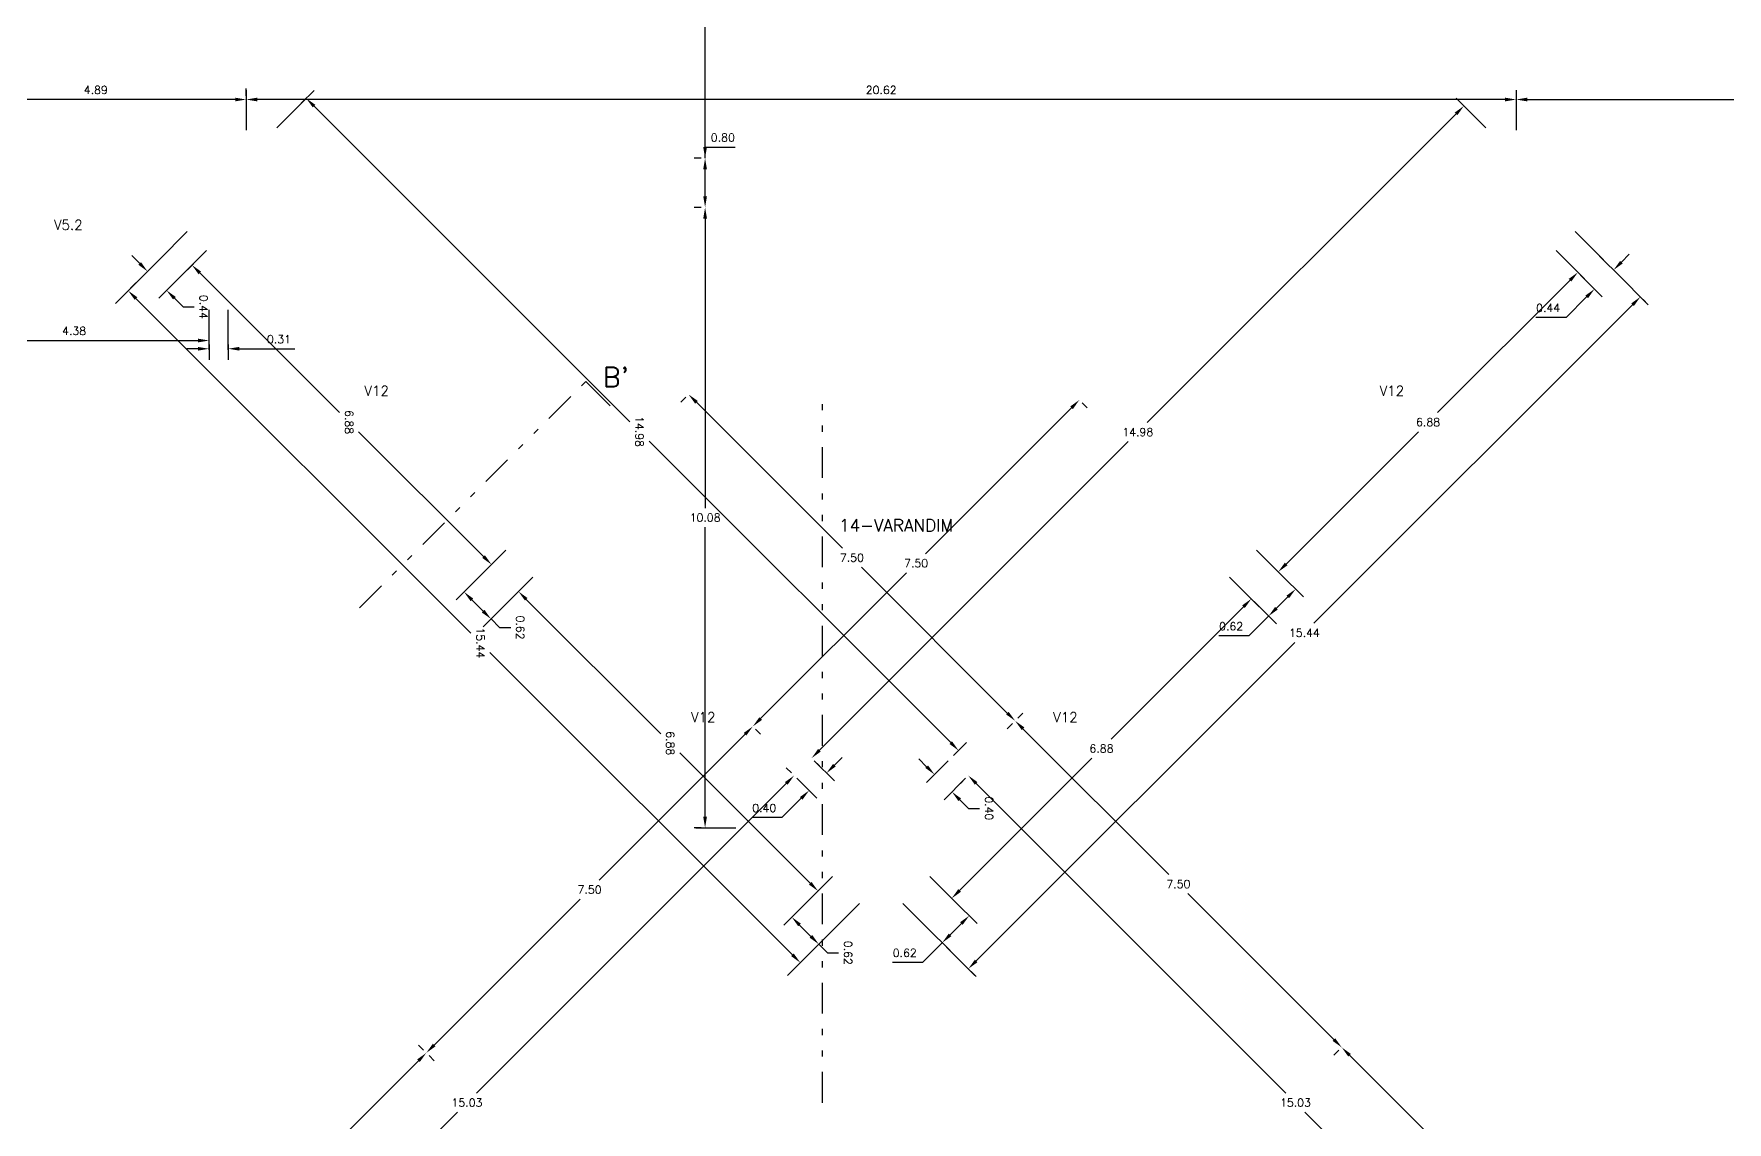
# Model space of a CAD drawing. Extents: x 19.8 to 90.6, y 5.5 to 74.
# Drawn here: x 37.76 to 65.27, y 28.29 to 45.97 of the extents above; entities that cross this region are included whole.
import ezdxf

# ---------------------------------------------------------------- set-up
doc = ezdxf.new("R2010")
doc.units = 0
doc.header["$MEASUREMENT"] = 0
for name, pattern in [('Default', [0]), ('Divide', [1.25, 0.5, -0.25, 0, -0.25, 0, -0.25]), ('Solid', [0])]:
    doc.linetypes.add(name, pattern=pattern)
doc.layers.get('DEFPOINTS').update_dxf_attribs({"linetype": 'Solid'})
for name, color, linetype in [('Dimensions (COTAS)', 212, 'Solid'), ('Sections Corte', 9, 'Solid'), ('Text O', 212, 'Default')]:
    doc.layers.add(name, color=color, linetype=linetype)
doc.styles.add('Simplex', font='SIMPLEX.SHX')
doc.dimstyles.get("Standard").update_dxf_attribs({"dimtxt": 0.13, "dimasz": 0.18, "dimexe": 0.18, "dimexo": 0.0625, "dimgap": 0.09, "dimtad": 1, "dimtih": 1, "dimtoh": 1, "dimzin": 0, "dimdsep": 46, "dimtxsty": 'Simplex', "dimcen": 0.09, "dimadec": 0, "dimazin": 0, "dimtfac": 1, "dimtofl": 0, "dimtmove": 0, "dimatfit": 3, "dimfxl": 1, "dimtolj": 1, "dimtzin": 0, "dimarcsym": 0})

# ---------------------------------------------------------------- blocks, each defined once
blk = doc.blocks.new('*D9')
at = {"layer": 'DEFPOINTS', "color": 0, "transparency": 16777216}
for p in [(44.138, 29.412), (38.835, 24.109), (38.835, 24.109)]:
    blk.add_point(p, dxfattribs=at)
at = {"layer": 'Dimensions (COTAS)', "color": 0, "lineweight": -2, "transparency": 16777216}
for p, q in [((44.011, 29.285), (41.641, 26.916)), ((44.182, 29.368), (44.265, 29.285)), ((38.962, 24.236), (41.331, 26.606)), ((38.79, 24.153), (38.707, 24.236))]:
    blk.add_line(p, q, dxfattribs=at)
at = {"layer": 'Dimensions (COTAS)', "color": 0, "transparency": 16777216}
for points in [[(43.989, 29.306), (44.032, 29.264), (44.138, 29.412)], [(38.941, 24.258), (38.983, 24.215), (38.835, 24.109)]]:
    blk.add_solid(points, dxfattribs=at)
at = {"layer": 'Dimensions (COTAS)', "color": 0, "transparency": 16777216, "insert": (41.486, 26.761), "char_height": 0.13, "attachment_point": 5, "style": 'Simplex'}
blk.add_mtext('\\A1;7.50', dxfattribs=at)
blk = doc.blocks.new('*D11')
at = {"layer": 'DEFPOINTS', "color": 0, "transparency": 16777216}
for p in [(50.112, 33.918), (50.112, 33.918), (39.484, 23.29)]:
    blk.add_point(p, dxfattribs=at)
at = {"layer": 'Dimensions (COTAS)', "color": 0, "lineweight": -2, "transparency": 16777216}
for p, q in [((50.068, 33.962), (49.985, 34.045)), ((49.985, 33.79), (44.953, 28.759)), ((39.612, 23.417), (44.643, 28.449)), ((39.44, 23.334), (39.357, 23.417))]:
    blk.add_line(p, q, dxfattribs=at)
at = {"layer": 'Dimensions (COTAS)', "color": 0, "transparency": 16777216}
for points in [[(49.964, 33.812), (50.006, 33.769), (50.112, 33.918)], [(39.59, 23.438), (39.633, 23.396), (39.484, 23.29)]]:
    blk.add_solid(points, dxfattribs=at)
at = {"layer": 'Dimensions (COTAS)', "color": 0, "transparency": 16777216, "insert": (44.798, 28.604), "char_height": 0.13, "attachment_point": 5, "style": 'Simplex'}
blk.add_mtext('\\A1;15.03', dxfattribs=at)
blk = doc.blocks.new('*D17')
at = {"layer": 'DEFPOINTS', "color": 0, "transparency": 16777216}
for p in [(79.104, 36.873), (81.578, 34.398), (52.587, 10.357)]:
    blk.add_point(p, dxfattribs=at)
at = {"layer": 'Dimensions (COTAS)', "color": 0, "lineweight": -2, "transparency": 16777216}
for p, q in [((79.148, 36.829), (81.706, 34.271)), ((81.451, 34.271), (68.475, 21.295)), ((55.189, 8.009), (68.165, 20.985)), ((52.631, 10.312), (55.189, 7.754))]:
    blk.add_line(p, q, dxfattribs=at)
at = {"layer": 'Dimensions (COTAS)', "color": 0, "transparency": 16777216}
for points in [[(81.43, 34.292), (81.472, 34.25), (81.578, 34.398)], [(55.168, 8.03), (55.21, 7.988), (55.062, 7.882)]]:
    blk.add_solid(points, dxfattribs=at)
at = {"layer": 'Dimensions (COTAS)', "color": 0, "transparency": 16777216, "insert": (68.32, 21.14), "char_height": 0.13, "attachment_point": 5, "style": 'Simplex'}
blk.add_mtext('\\A1;37.50', dxfattribs=at)
blk = doc.blocks.new('*D18')
at = {"layer": 'DEFPOINTS', "color": 0, "transparency": 16777216}
for p in [(83.184, 33.175), (83.184, 33.175), (56.108, 6.1)]:
    blk.add_point(p, dxfattribs=at)
at = {"layer": 'Dimensions (COTAS)', "color": 0, "lineweight": -2, "transparency": 16777216}
for p, q in [((83.056, 33.048), (69.801, 19.792)), ((83.228, 33.131), (83.311, 33.048)), ((56.236, 6.227), (69.491, 19.482)), ((56.064, 6.144), (55.981, 6.227))]:
    blk.add_line(p, q, dxfattribs=at)
at = {"layer": 'Dimensions (COTAS)', "color": 0, "transparency": 16777216}
for points in [[(83.035, 33.069), (83.078, 33.027), (83.184, 33.175)], [(56.214, 6.248), (56.257, 6.206), (56.108, 6.1)]]:
    blk.add_solid(points, dxfattribs=at)
at = {"layer": 'Dimensions (COTAS)', "color": 0, "transparency": 16777216, "insert": (69.646, 19.637), "char_height": 0.13, "attachment_point": 5, "style": 'Simplex'}
blk.add_mtext('\\A1;38.29', dxfattribs=at)
blk = doc.blocks.new('*D19')
at = {"layer": 'DEFPOINTS', "color": 0, "transparency": 16777216}
for p in [(19.979, 33.285), (19.869, 33.175), (46.944, 6.1)]:
    blk.add_point(p, dxfattribs=at)
at = {"layer": 'Dimensions (COTAS)', "color": 0, "lineweight": -2, "transparency": 16777216}
for p, q in [((19.913, 33.219), (20.106, 33.412)), ((20.106, 33.158), (33.361, 19.902)), ((46.927, 6.337), (33.671, 19.592)), ((46.988, 6.144), (47.181, 6.337))]:
    blk.add_line(p, q, dxfattribs=at)
at = {"layer": 'Dimensions (COTAS)', "color": 0, "transparency": 16777216}
for points in [[(20.127, 33.179), (20.085, 33.136), (19.979, 33.285)], [(46.948, 6.358), (46.906, 6.316), (47.054, 6.21)]]:
    blk.add_solid(points, dxfattribs=at)
at = {"layer": 'Dimensions (COTAS)', "color": 0, "transparency": 16777216, "insert": (33.516, 19.747), "char_height": 0.13, "attachment_point": 5, "rotation": 270, "style": 'Simplex'}
blk.add_mtext('\\A1;38.29', dxfattribs=at)
blk = doc.blocks.new('*D20')
at = {"layer": 'DEFPOINTS', "color": 0, "transparency": 16777216}
for p in [(23.949, 36.873), (21.584, 34.508), (50.466, 10.357)]:
    blk.add_point(p, dxfattribs=at)
at = {"layer": 'Dimensions (COTAS)', "color": 0, "lineweight": -2, "transparency": 16777216}
for p, q in [((23.905, 36.829), (21.456, 34.38)), ((21.711, 34.38), (34.687, 21.404)), ((47.973, 8.118), (34.997, 21.094)), ((50.421, 10.312), (47.973, 7.864))]:
    blk.add_line(p, q, dxfattribs=at)
at = {"layer": 'Dimensions (COTAS)', "color": 0, "transparency": 16777216}
for points in [[(21.732, 34.401), (21.69, 34.359), (21.584, 34.508)], [(47.994, 8.14), (47.952, 8.097), (48.1, 7.991)]]:
    blk.add_solid(points, dxfattribs=at)
at = {"layer": 'Dimensions (COTAS)', "color": 0, "transparency": 16777216, "insert": (34.842, 21.249), "char_height": 0.13, "attachment_point": 5, "rotation": 270, "style": 'Simplex'}
blk.add_mtext('\\A1;37.50', dxfattribs=at)
blk = doc.blocks.new('*D21')
at = {"layer": 'DEFPOINTS', "color": 0, "transparency": 16777216}
for p in [(52.941, 33.918), (63.568, 23.29), (63.568, 23.29)]:
    blk.add_point(p, dxfattribs=at)
at = {"layer": 'Dimensions (COTAS)', "color": 0, "lineweight": -2, "transparency": 16777216}
for p, q in [((52.897, 33.873), (52.813, 33.79)), ((53.068, 33.79), (58.099, 28.759)), ((63.441, 23.417), (58.409, 28.449)), ((63.524, 23.245), (63.441, 23.162))]:
    blk.add_line(p, q, dxfattribs=at)
at = {"layer": 'Dimensions (COTAS)', "color": 0, "transparency": 16777216}
for points in [[(53.089, 33.811), (53.047, 33.769), (52.941, 33.917)], [(63.462, 23.438), (63.42, 23.396), (63.568, 23.29)]]:
    blk.add_solid(points, dxfattribs=at)
at = {"layer": 'Dimensions (COTAS)', "color": 0, "transparency": 16777216, "insert": (58.254, 28.604), "char_height": 0.13, "attachment_point": 5, "style": 'Simplex'}
blk.add_mtext('\\A1;15.03', dxfattribs=at)
blk = doc.blocks.new('*D22')
at = {"layer": 'DEFPOINTS', "color": 0, "transparency": 16777216}
for p in [(59.005, 29.502), (64.308, 24.199), (64.308, 24.199)]:
    blk.add_point(p, dxfattribs=at)
at = {"layer": 'Dimensions (COTAS)', "color": 0, "lineweight": -2, "transparency": 16777216}
for p, q in [((58.961, 29.458), (58.878, 29.375)), ((59.132, 29.375), (61.501, 27.006)), ((64.181, 24.326), (61.811, 26.696)), ((64.264, 24.155), (64.181, 24.072))]:
    blk.add_line(p, q, dxfattribs=at)
at = {"layer": 'Dimensions (COTAS)', "color": 0, "transparency": 16777216}
for points in [[(59.153, 29.396), (59.111, 29.354), (59.005, 29.502)], [(64.202, 24.348), (64.16, 24.305), (64.308, 24.199)]]:
    blk.add_solid(points, dxfattribs=at)
at = {"layer": 'Dimensions (COTAS)', "color": 0, "transparency": 16777216, "insert": (61.656, 26.851), "char_height": 0.13, "attachment_point": 5, "style": 'Simplex'}
blk.add_mtext('\\A1;7.50', dxfattribs=at)
blk = doc.blocks.new('L')
at = {"color": 0}
blk.add_line((0, 0.15), (0, -0.5), dxfattribs=at)
blk = doc.blocks.new('*D69')
at = {"layer": 'DEFPOINTS', "color": 0, "transparency": 16777216}
for p in [(42.187, 44.92), (42.063, 44.795), (52.658, 34.201)]:
    blk.add_point(p, dxfattribs=at)
at = {"layer": 'Dimensions (COTAS)', "color": 0, "lineweight": -2, "transparency": 16777216}
for p, q in [((42.107, 44.84), (42.315, 45.048)), ((42.315, 44.793), (47.445, 39.662)), ((52.655, 34.453), (47.755, 39.352)), ((52.702, 34.245), (52.91, 34.453))]:
    blk.add_line(p, q, dxfattribs=at)
at = {"layer": 'Dimensions (COTAS)', "color": 0, "transparency": 16777216}
for points in [[(42.336, 44.814), (42.294, 44.772), (42.187, 44.92)], [(52.676, 34.474), (52.634, 34.431), (52.782, 34.325)]]:
    blk.add_solid(points, dxfattribs=at)
at = {"layer": 'Dimensions (COTAS)', "color": 0, "transparency": 16777216, "insert": (47.6, 39.507), "char_height": 0.13, "attachment_point": 5, "rotation": 270, "style": 'Simplex'}
blk.add_mtext('\\A1;14.98', dxfattribs=at)
blk = doc.blocks.new('*D70')
at = {"layer": 'DEFPOINTS', "color": 0, "transparency": 16777216}
for p in [(39.196, 41.695), (39.295, 41.795), (50.112, 30.778)]:
    blk.add_point(p, dxfattribs=at)
at = {"layer": 'Dimensions (COTAS)', "color": 0, "lineweight": -2, "transparency": 16777216}
for p, q in [((39.24, 41.739), (39.423, 41.922)), ((39.423, 41.667), (44.861, 36.229)), ((50.085, 31.005), (45.171, 35.919)), ((50.156, 30.822), (50.339, 31.005))]:
    blk.add_line(p, q, dxfattribs=at)
at = {"layer": 'Dimensions (COTAS)', "color": 0, "transparency": 16777216}
for points in [[(39.444, 41.688), (39.402, 41.646), (39.295, 41.795)], [(50.106, 31.026), (50.064, 30.984), (50.212, 30.878)]]:
    blk.add_solid(points, dxfattribs=at)
at = {"layer": 'Dimensions (COTAS)', "color": 0, "transparency": 16777216, "insert": (45.016, 36.074), "char_height": 0.13, "attachment_point": 5, "rotation": 270, "style": 'Simplex'}
blk.add_mtext('\\A1;15.44', dxfattribs=at)
blk = doc.blocks.new('*D71')
at = {"layer": 'DEFPOINTS', "color": 0, "transparency": 16777216}
for p in [(49.441, 34.716), (44.138, 29.412), (44.138, 29.412)]:
    blk.add_point(p, dxfattribs=at)
at = {"layer": 'Dimensions (COTAS)', "color": 0, "lineweight": -2, "transparency": 16777216}
for p, q in [((49.485, 34.671), (49.568, 34.588)), ((49.314, 34.588), (46.945, 32.219)), ((44.265, 29.54), (46.635, 31.909)), ((44.094, 29.457), (44.011, 29.54))]:
    blk.add_line(p, q, dxfattribs=at)
at = {"layer": 'Dimensions (COTAS)', "color": 0, "transparency": 16777216}
for points in [[(49.293, 34.61), (49.335, 34.567), (49.441, 34.716)], [(44.244, 29.561), (44.286, 29.518), (44.138, 29.412)]]:
    blk.add_solid(points, dxfattribs=at)
at = {"layer": 'Dimensions (COTAS)', "color": 0, "transparency": 16777216, "insert": (46.79, 32.064), "char_height": 0.13, "attachment_point": 5, "style": 'Simplex'}
blk.add_mtext('\\A1;7.50', dxfattribs=at)
blk = doc.blocks.new('*D72')
at = {"layer": 'DEFPOINTS', "color": 0, "transparency": 16777216}
for p in [(45.078, 37.227), (44.751, 36.9), (45.516, 36.788)]:
    blk.add_point(p, dxfattribs=at)
at = {"layer": 'Dimensions (COTAS)', "color": 0, "lineweight": -2, "transparency": 16777216}
for p, q in [((45.033, 37.183), (44.623, 36.772)), ((44.878, 36.772), (45.062, 36.589)), ((45.472, 36.744), (45.062, 36.334)), ((45.189, 36.461), (45.329, 36.322)), ((45.329, 36.322), (45.509, 36.322))]:
    blk.add_line(p, q, dxfattribs=at)
at = {"layer": 'Dimensions (COTAS)', "color": 0, "transparency": 16777216}
for points in [[(44.899, 36.794), (44.857, 36.751), (44.751, 36.9)], [(45.083, 36.61), (45.04, 36.567), (45.189, 36.461)]]:
    blk.add_solid(points, dxfattribs=at)
at = {"layer": 'Dimensions (COTAS)', "color": 0, "transparency": 16777216, "insert": (45.664, 36.322), "char_height": 0.13, "attachment_point": 5, "rotation": 270, "style": 'Simplex'}
blk.add_mtext('\\A1;0.62', dxfattribs=at)
blk = doc.blocks.new('*D74')
at = {"layer": 'DEFPOINTS', "color": 0, "transparency": 16777216}
for p in [(41.214, 44.9), (41.214, 44.9), (61.838, 45)]:
    blk.add_point(p, dxfattribs=at)
at = {"layer": 'Dimensions (COTAS)', "color": 0, "lineweight": -2, "transparency": 16777216}
for p, q in [((41.214, 44.837), (41.214, 44.72)), ((61.658, 44.9), (41.394, 44.9)), ((61.838, 44.937), (61.838, 44.72))]:
    blk.add_line(p, q, dxfattribs=at)
at = {"layer": 'Dimensions (COTAS)', "color": 0, "transparency": 16777216}
for points in [[(41.394, 44.93), (41.394, 44.87), (41.214, 44.9)], [(61.658, 44.93), (61.658, 44.87), (61.838, 44.9)]]:
    blk.add_solid(points, dxfattribs=at)
at = {"layer": 'Dimensions (COTAS)', "color": 0, "transparency": 16777216, "insert": (51.526, 45.055), "char_height": 0.13, "attachment_point": 5, "style": 'Simplex'}
blk.add_mtext('\\A1;20.62', dxfattribs=at)
blk = doc.blocks.new('*D109')
at = {"layer": 'DEFPOINTS', "color": 0, "transparency": 16777216}
for p in [(40.213, 42.092), (40.332, 42.211), (45.078, 37.227)]:
    blk.add_point(p, dxfattribs=at)
at = {"layer": 'Dimensions (COTAS)', "color": 0, "lineweight": -2, "transparency": 16777216}
for p, q in [((40.257, 42.136), (40.459, 42.338)), ((40.459, 42.084), (42.729, 39.814)), ((45.07, 37.473), (43.039, 39.504)), ((45.122, 37.271), (45.324, 37.473))]:
    blk.add_line(p, q, dxfattribs=at)
at = {"layer": 'Dimensions (COTAS)', "color": 0, "transparency": 16777216}
for points in [[(40.48, 42.105), (40.438, 42.062), (40.332, 42.211)], [(45.091, 37.495), (45.048, 37.452), (45.197, 37.346)]]:
    blk.add_solid(points, dxfattribs=at)
at = {"layer": 'Dimensions (COTAS)', "color": 0, "transparency": 16777216, "insert": (42.884, 39.659), "char_height": 0.13, "attachment_point": 5, "rotation": 270, "style": 'Simplex'}
blk.add_mtext('\\A1;6.88', dxfattribs=at)
blk = doc.blocks.new('*D144')
at = {"layer": 'DEFPOINTS', "color": 0, "transparency": 16777216}
for p in [(36.226, 40.985), (40.61, 40.985), (40.61, 40.985)]:
    blk.add_point(p, dxfattribs=at)
at = {"layer": 'Dimensions (COTAS)', "color": 0, "lineweight": -2, "transparency": 16777216}
for p, q in [((36.226, 41.047), (36.226, 41.165)), ((36.406, 40.985), (40.43, 40.985)), ((40.61, 41.047), (40.61, 41.165))]:
    blk.add_line(p, q, dxfattribs=at)
at = {"layer": 'Dimensions (COTAS)', "color": 0, "transparency": 16777216}
for points in [[(36.406, 41.015), (36.406, 40.955), (36.226, 40.985)], [(40.43, 41.015), (40.43, 40.955), (40.61, 40.985)]]:
    blk.add_solid(points, dxfattribs=at)
at = {"layer": 'Dimensions (COTAS)', "color": 0, "transparency": 16777216, "insert": (38.418, 41.14), "char_height": 0.13, "attachment_point": 5, "style": 'Simplex'}
blk.add_mtext('\\A1;4.38', dxfattribs=at)
blk = doc.blocks.new('*D145')
at = {"layer": 'DEFPOINTS', "color": 0, "transparency": 16777216}
for p in [(40.61, 40.985), (40.92, 40.985), (40.92, 40.851)]:
    blk.add_point(p, dxfattribs=at)
at = {"layer": 'Dimensions (COTAS)', "color": 0, "lineweight": -2, "transparency": 16777216}
for p, q in [((40.43, 40.851), (40.25, 40.851)), ((40.61, 40.922), (40.61, 40.671)), ((40.92, 40.922), (40.92, 40.671)), ((41.1, 40.851), (42.005, 40.851))]:
    blk.add_line(p, q, dxfattribs=at)
at = {"layer": 'Dimensions (COTAS)', "color": 0, "transparency": 16777216}
for points in [[(40.43, 40.881), (40.43, 40.821), (40.61, 40.851)], [(41.1, 40.881), (41.1, 40.821), (40.92, 40.851)]]:
    blk.add_solid(points, dxfattribs=at)
at = {"layer": 'Dimensions (COTAS)', "color": 0, "transparency": 16777216, "insert": (41.745, 41.006), "char_height": 0.13, "attachment_point": 5, "style": 'Simplex'}
blk.add_mtext('\\A1;0.31', dxfattribs=at)
blk = doc.blocks.new('*D180')
at = {"layer": 'DEFPOINTS', "color": 0, "transparency": 16777216}
for p in [(39.903, 42.402), (39.61, 42.109), (40.213, 42.092)]:
    blk.add_point(p, dxfattribs=at)
at = {"layer": 'Dimensions (COTAS)', "color": 0, "lineweight": -2, "transparency": 16777216}
for p, q in [((39.483, 42.236), (39.356, 42.364)), ((39.858, 42.357), (39.483, 41.982)), ((40.168, 42.047), (39.793, 41.672)), ((40.047, 41.672), (40.187, 41.532)), ((40.187, 41.532), (40.367, 41.532))]:
    blk.add_line(p, q, dxfattribs=at)
at = {"layer": 'Dimensions (COTAS)', "color": 0, "transparency": 16777216}
for points in [[(39.504, 42.258), (39.462, 42.215), (39.61, 42.109)], [(40.069, 41.693), (40.026, 41.651), (39.92, 41.799)]]:
    blk.add_solid(points, dxfattribs=at)
at = {"layer": 'Dimensions (COTAS)', "color": 0, "transparency": 16777216, "insert": (40.522, 41.532), "char_height": 0.13, "attachment_point": 5, "rotation": 270, "style": 'Simplex'}
blk.add_mtext('\\A1;0.44', dxfattribs=at)
blk = doc.blocks.new('*D181')
at = {"layer": 'DEFPOINTS', "color": 0, "transparency": 16777216}
for p in [(36.326, 44.9), (36.326, 44.9), (41.214, 44.9)]:
    blk.add_point(p, dxfattribs=at)
at = {"layer": 'Dimensions (COTAS)', "color": 0, "lineweight": -2, "transparency": 16777216}
for p, q in [((36.326, 44.962), (36.326, 45.08)), ((41.034, 44.9), (36.506, 44.9)), ((41.214, 44.962), (41.214, 45.08))]:
    blk.add_line(p, q, dxfattribs=at)
at = {"layer": 'Dimensions (COTAS)', "color": 0, "transparency": 16777216}
for points in [[(36.506, 44.93), (36.506, 44.87), (36.326, 44.9)], [(41.034, 44.93), (41.034, 44.87), (41.214, 44.9)]]:
    blk.add_solid(points, dxfattribs=at)
at = {"layer": 'Dimensions (COTAS)', "color": 0, "transparency": 16777216, "insert": (38.77, 45.055), "char_height": 0.13, "attachment_point": 5, "style": 'Simplex'}
blk.add_mtext('\\A1;4.89', dxfattribs=at)
blk = doc.blocks.new('*D231')
at = {"layer": 'DEFPOINTS', "color": 0, "transparency": 16777216}
for p in [(61.838, 44.9), (71.701, 44.9), (71.701, 44.9)]:
    blk.add_point(p, dxfattribs=at)
at = {"layer": 'Dimensions (COTAS)', "color": 0, "lineweight": -2, "transparency": 16777216}
for p, q in [((61.838, 44.837), (61.838, 44.72)), ((62.018, 44.9), (71.521, 44.9)), ((71.701, 44.962), (71.701, 45.08))]:
    blk.add_line(p, q, dxfattribs=at)
at = {"layer": 'Dimensions (COTAS)', "color": 0, "transparency": 16777216}
for points in [[(62.018, 44.93), (62.018, 44.87), (61.838, 44.9)], [(71.521, 44.93), (71.521, 44.87), (71.701, 44.9)]]:
    blk.add_solid(points, dxfattribs=at)
at = {"layer": 'Dimensions (COTAS)', "color": 0, "transparency": 16777216, "insert": (66.77, 45.055), "char_height": 0.13, "attachment_point": 5, "style": 'Simplex'}
blk.add_mtext('\\A1;9.86', dxfattribs=at)
blk = doc.blocks.new('*D233')
at = {"layer": 'DEFPOINTS', "color": 0, "transparency": 16777216}
for p in [(62.84, 42.092), (62.84, 42.092), (57.975, 37.227)]:
    blk.add_point(p, dxfattribs=at)
at = {"layer": 'Dimensions (COTAS)', "color": 0, "lineweight": -2, "transparency": 16777216}
for p, q in [((62.713, 41.964), (60.563, 39.814)), ((62.884, 42.047), (62.967, 41.964)), ((58.102, 37.354), (60.253, 39.504)), ((58.019, 37.183), (58.102, 37.099))]:
    blk.add_line(p, q, dxfattribs=at)
at = {"layer": 'Dimensions (COTAS)', "color": 0, "transparency": 16777216}
for points in [[(62.692, 41.986), (62.734, 41.943), (62.84, 42.092)], [(58.081, 37.375), (58.124, 37.333), (57.975, 37.227)]]:
    blk.add_solid(points, dxfattribs=at)
at = {"layer": 'Dimensions (COTAS)', "color": 0, "transparency": 16777216, "insert": (60.408, 39.659), "char_height": 0.13, "attachment_point": 5, "style": 'Simplex'}
blk.add_mtext('\\A1;6.88', dxfattribs=at)
blk = doc.blocks.new('*D234')
at = {"layer": 'DEFPOINTS', "color": 0, "transparency": 16777216}
for p in [(63.857, 41.695), (63.857, 41.695), (52.941, 30.778)]:
    blk.add_point(p, dxfattribs=at)
at = {"layer": 'Dimensions (COTAS)', "color": 0, "lineweight": -2, "transparency": 16777216}
for p, q in [((63.73, 41.567), (58.554, 36.391)), ((63.901, 41.65), (63.984, 41.567)), ((53.068, 30.905), (58.244, 36.081)), ((52.985, 30.734), (53.068, 30.651))]:
    blk.add_line(p, q, dxfattribs=at)
at = {"layer": 'Dimensions (COTAS)', "color": 0, "transparency": 16777216}
for points in [[(63.709, 41.588), (63.751, 41.546), (63.857, 41.695)], [(53.047, 30.926), (53.089, 30.884), (52.941, 30.778)]]:
    blk.add_solid(points, dxfattribs=at)
at = {"layer": 'Dimensions (COTAS)', "color": 0, "transparency": 16777216, "insert": (58.399, 36.236), "char_height": 0.13, "attachment_point": 5, "style": 'Simplex'}
blk.add_mtext('\\A1;15.44', dxfattribs=at)
blk = doc.blocks.new('*D235')
at = {"layer": 'DEFPOINTS', "color": 0, "transparency": 16777216}
for p in [(60.99, 44.795), (60.99, 44.795), (50.395, 34.201)]:
    blk.add_point(p, dxfattribs=at)
at = {"layer": 'Dimensions (COTAS)', "color": 0, "lineweight": -2, "transparency": 16777216}
for p, q in [((60.946, 44.84), (60.863, 44.923)), ((60.863, 44.668), (55.848, 39.653)), ((50.522, 34.328), (55.538, 39.343)), ((50.439, 34.156), (50.522, 34.073))]:
    blk.add_line(p, q, dxfattribs=at)
at = {"layer": 'Dimensions (COTAS)', "color": 0, "transparency": 16777216}
for points in [[(60.842, 44.689), (60.884, 44.647), (60.99, 44.795)], [(50.501, 34.349), (50.544, 34.307), (50.395, 34.2)]]:
    blk.add_solid(points, dxfattribs=at)
at = {"layer": 'Dimensions (COTAS)', "color": 0, "transparency": 16777216, "insert": (55.693, 39.498), "char_height": 0.13, "attachment_point": 5, "style": 'Simplex'}
blk.add_mtext('\\A1;14.98', dxfattribs=at)
blk = doc.blocks.new('*D236')
at = {"layer": 'DEFPOINTS', "color": 0, "transparency": 16777216}
for p in [(48.666, 43.147), (48.666, 43.147), (48.666, 33.069)]:
    blk.add_point(p, dxfattribs=at)
at = {"layer": 'Dimensions (COTAS)', "color": 0, "lineweight": -2, "transparency": 16777216}
for p, q in [((48.603, 43.147), (48.486, 43.147)), ((48.666, 42.967), (48.666, 38.263)), ((48.666, 33.249), (48.666, 37.953)), ((48.603, 33.069), (48.486, 33.069))]:
    blk.add_line(p, q, dxfattribs=at)
at = {"layer": 'Dimensions (COTAS)', "color": 0, "transparency": 16777216}
for points in [[(48.636, 42.967), (48.696, 42.967), (48.666, 43.147)], [(48.636, 33.249), (48.696, 33.249), (48.666, 33.069)]]:
    blk.add_solid(points, dxfattribs=at)
at = {"layer": 'Dimensions (COTAS)', "color": 0, "transparency": 16777216, "insert": (48.666, 38.108), "char_height": 0.13, "attachment_point": 5, "style": 'Simplex'}
blk.add_mtext('\\A1;10.08', dxfattribs=at)
blk = doc.blocks.new('*D237')
at = {"layer": 'DEFPOINTS', "color": 0, "transparency": 16777216}
for p in [(53.702, 34.806), (59.005, 29.502), (59.005, 29.502)]:
    blk.add_point(p, dxfattribs=at)
at = {"layer": 'Dimensions (COTAS)', "color": 0, "lineweight": -2, "transparency": 16777216}
for p, q in [((53.746, 34.85), (53.829, 34.933)), ((53.829, 34.678), (56.198, 32.309)), ((58.878, 29.63), (56.508, 31.999)), ((58.961, 29.458), (58.878, 29.375))]:
    blk.add_line(p, q, dxfattribs=at)
at = {"layer": 'Dimensions (COTAS)', "color": 0, "transparency": 16777216}
for points in [[(53.85, 34.7), (53.808, 34.657), (53.702, 34.806)], [(58.899, 29.651), (58.856, 29.608), (59.005, 29.502)]]:
    blk.add_solid(points, dxfattribs=at)
at = {"layer": 'Dimensions (COTAS)', "color": 0, "transparency": 16777216, "insert": (56.353, 32.154), "char_height": 0.13, "attachment_point": 5, "style": 'Simplex'}
blk.add_mtext('\\A1;7.50', dxfattribs=at)
blk = doc.blocks.new('*D238')
at = {"layer": 'DEFPOINTS', "color": 0, "transparency": 16777216}
for p in [(57.537, 36.788), (57.537, 36.788), (52.672, 31.923)]:
    blk.add_point(p, dxfattribs=at)
at = {"layer": 'Dimensions (COTAS)', "color": 0, "lineweight": -2, "transparency": 16777216}
for p, q in [((57.409, 36.661), (55.259, 34.511)), ((57.581, 36.744), (57.664, 36.661)), ((52.799, 32.051), (54.949, 34.201)), ((52.716, 31.879), (52.799, 31.796))]:
    blk.add_line(p, q, dxfattribs=at)
at = {"layer": 'Dimensions (COTAS)', "color": 0, "transparency": 16777216}
for points in [[(57.388, 36.682), (57.431, 36.64), (57.537, 36.788)], [(52.778, 32.072), (52.82, 32.029), (52.672, 31.923)]]:
    blk.add_solid(points, dxfattribs=at)
at = {"layer": 'Dimensions (COTAS)', "color": 0, "transparency": 16777216, "insert": (55.104, 34.356), "char_height": 0.13, "attachment_point": 5, "style": 'Simplex'}
blk.add_mtext('\\A1;6.88', dxfattribs=at)
blk = doc.blocks.new('*D239')
at = {"layer": 'DEFPOINTS', "color": 0, "transparency": 16777216}
for p in [(50.395, 34.2), (50.112, 33.918), (50.638, 33.958)]:
    blk.add_point(p, dxfattribs=at)
at = {"layer": 'Dimensions (COTAS)', "color": 0, "lineweight": -2, "transparency": 16777216}
for p, q in [((50.439, 34.156), (50.765, 33.831)), ((50.765, 34.085), (50.892, 34.213)), ((50.157, 33.873), (50.482, 33.548)), ((50.227, 33.548), (49.914, 33.235)), ((49.914, 33.235), (49.428, 33.235))]:
    blk.add_line(p, q, dxfattribs=at)
at = {"layer": 'Dimensions (COTAS)', "color": 0, "transparency": 16777216}
for points in [[(50.744, 34.107), (50.786, 34.064), (50.638, 33.958)], [(50.206, 33.569), (50.249, 33.527), (50.355, 33.675)]]:
    blk.add_solid(points, dxfattribs=at)
at = {"layer": 'Dimensions (COTAS)', "color": 0, "transparency": 16777216, "insert": (49.626, 33.39), "char_height": 0.13, "attachment_point": 5, "style": 'Simplex'}
blk.add_mtext('\\A1;0.40', dxfattribs=at)
blk = doc.blocks.new('*D240')
at = {"layer": 'DEFPOINTS', "color": 0, "transparency": 16777216}
for p in [(52.658, 34.2), (52.392, 33.935), (52.94, 33.918)]:
    blk.add_point(p, dxfattribs=at)
at = {"layer": 'Dimensions (COTAS)', "color": 0, "lineweight": -2, "transparency": 16777216}
for p, q in [((52.264, 34.062), (52.137, 34.189)), ((52.613, 34.156), (52.264, 33.807)), ((52.896, 33.873), (52.547, 33.525)), ((52.802, 33.525), (52.942, 33.385)), ((52.942, 33.385), (53.122, 33.385))]:
    blk.add_line(p, q, dxfattribs=at)
at = {"layer": 'Dimensions (COTAS)', "color": 0, "transparency": 16777216}
for points in [[(52.286, 34.083), (52.243, 34.041), (52.392, 33.935)], [(52.823, 33.546), (52.781, 33.503), (52.675, 33.652)]]:
    blk.add_solid(points, dxfattribs=at)
at = {"layer": 'Dimensions (COTAS)', "color": 0, "transparency": 16777216, "insert": (53.277, 33.385), "char_height": 0.13, "attachment_point": 5, "rotation": 270, "style": 'Simplex'}
blk.add_mtext('\\A1;0.40', dxfattribs=at)
blk = doc.blocks.new('*D241')
at = {"layer": 'DEFPOINTS', "color": 0, "transparency": 16777216}
for p in [(45.635, 36.907), (45.516, 36.788), (50.381, 31.923)]:
    blk.add_point(p, dxfattribs=at)
at = {"layer": 'Dimensions (COTAS)', "color": 0, "lineweight": -2, "transparency": 16777216}
for p, q in [((45.56, 36.832), (45.762, 37.034)), ((45.762, 36.78), (47.945, 34.597)), ((50.372, 32.169), (48.255, 34.287)), ((50.425, 31.968), (50.627, 32.169))]:
    blk.add_line(p, q, dxfattribs=at)
at = {"layer": 'Dimensions (COTAS)', "color": 0, "transparency": 16777216}
for points in [[(45.783, 36.801), (45.741, 36.759), (45.635, 36.907)], [(50.394, 32.191), (50.351, 32.148), (50.5, 32.042)]]:
    blk.add_solid(points, dxfattribs=at)
at = {"layer": 'Dimensions (COTAS)', "color": 0, "transparency": 16777216, "insert": (48.1, 34.442), "char_height": 0.13, "attachment_point": 5, "rotation": 270, "style": 'Simplex'}
blk.add_mtext('\\A1;6.88', dxfattribs=at)
blk = doc.blocks.new('*D242')
at = {"layer": 'DEFPOINTS', "color": 0, "transparency": 16777216}
for p in [(50.381, 31.923), (50.074, 31.617), (50.819, 31.485)]:
    blk.add_point(p, dxfattribs=at)
at = {"layer": 'Dimensions (COTAS)', "color": 0, "lineweight": -2, "transparency": 16777216}
for p, q in [((50.337, 31.879), (49.947, 31.489)), ((50.201, 31.489), (50.385, 31.305)), ((50.775, 31.441), (50.385, 31.051)), ((50.512, 31.178), (50.652, 31.038)), ((50.652, 31.038), (50.832, 31.038))]:
    blk.add_line(p, q, dxfattribs=at)
at = {"layer": 'Dimensions (COTAS)', "color": 0, "transparency": 16777216}
for points in [[(50.223, 31.511), (50.18, 31.468), (50.074, 31.617)], [(50.406, 31.327), (50.364, 31.284), (50.512, 31.178)]]:
    blk.add_solid(points, dxfattribs=at)
at = {"layer": 'Dimensions (COTAS)', "color": 0, "transparency": 16777216, "insert": (50.987, 31.038), "char_height": 0.13, "attachment_point": 5, "rotation": 270, "style": 'Simplex'}
blk.add_mtext('\\A1;0.62', dxfattribs=at)
blk = doc.blocks.new('*D243')
at = {"layer": 'DEFPOINTS', "color": 0, "transparency": 16777216}
for p in [(52.672, 31.923), (52.955, 31.64), (52.233, 31.485)]:
    blk.add_point(p, dxfattribs=at)
at = {"layer": 'Dimensions (COTAS)', "color": 0, "lineweight": -2, "transparency": 16777216}
for p, q in [((52.716, 31.879), (53.082, 31.513)), ((52.278, 31.441), (52.644, 31.074)), ((52.828, 31.513), (52.644, 31.329)), ((52.517, 31.202), (52.196, 30.881)), ((52.196, 30.881), (51.71, 30.881))]:
    blk.add_line(p, q, dxfattribs=at)
at = {"layer": 'Dimensions (COTAS)', "color": 0, "transparency": 16777216}
for points in [[(52.807, 31.534), (52.849, 31.492), (52.955, 31.64)], [(52.623, 31.35), (52.665, 31.308), (52.517, 31.202)]]:
    blk.add_solid(points, dxfattribs=at)
at = {"layer": 'Dimensions (COTAS)', "color": 0, "transparency": 16777216, "insert": (51.908, 31.036), "char_height": 0.13, "attachment_point": 5, "style": 'Simplex'}
blk.add_mtext('\\A1;0.62', dxfattribs=at)
blk = doc.blocks.new('*D244')
at = {"layer": 'DEFPOINTS', "color": 0, "transparency": 16777216}
for p in [(54.744, 40.019), (49.441, 34.716), (49.441, 34.716)]:
    blk.add_point(p, dxfattribs=at)
at = {"layer": 'Dimensions (COTAS)', "color": 0, "lineweight": -2, "transparency": 16777216}
for p, q in [((54.617, 39.892), (52.248, 37.522)), ((54.789, 39.975), (54.872, 39.892)), ((49.568, 34.843), (51.938, 37.212)), ((49.485, 34.671), (49.568, 34.588))]:
    blk.add_line(p, q, dxfattribs=at)
at = {"layer": 'Dimensions (COTAS)', "color": 0, "transparency": 16777216}
for points in [[(54.596, 39.913), (54.638, 39.87), (54.744, 40.019)], [(49.547, 34.864), (49.59, 34.822), (49.441, 34.716)]]:
    blk.add_solid(points, dxfattribs=at)
at = {"layer": 'Dimensions (COTAS)', "color": 0, "transparency": 16777216, "insert": (52.093, 37.367), "char_height": 0.13, "attachment_point": 5, "style": 'Simplex'}
blk.add_mtext('\\A1;7.50', dxfattribs=at)
blk = doc.blocks.new('*D245')
at = {"layer": 'DEFPOINTS', "color": 0, "transparency": 16777216}
for p in [(48.398, 40.109), (53.702, 34.806), (53.702, 34.806)]:
    blk.add_point(p, dxfattribs=at)
at = {"layer": 'Dimensions (COTAS)', "color": 0, "lineweight": -2, "transparency": 16777216}
for p, q in [((48.354, 40.065), (48.271, 39.982)), ((48.526, 39.982), (50.895, 37.612)), ((53.574, 34.933), (51.205, 37.302)), ((53.657, 34.761), (53.574, 34.678))]:
    blk.add_line(p, q, dxfattribs=at)
at = {"layer": 'Dimensions (COTAS)', "color": 0, "transparency": 16777216}
for points in [[(48.547, 40.003), (48.504, 39.96), (48.398, 40.109)], [(53.595, 34.954), (53.553, 34.912), (53.702, 34.806)]]:
    blk.add_solid(points, dxfattribs=at)
at = {"layer": 'Dimensions (COTAS)', "color": 0, "transparency": 16777216, "insert": (51.05, 37.457), "char_height": 0.13, "attachment_point": 5, "style": 'Simplex'}
blk.add_mtext('\\A1;7.50', dxfattribs=at)
blk = doc.blocks.new('*D247')
at = {"layer": 'DEFPOINTS', "color": 0, "transparency": 16777216}
for p in [(57.975, 37.227), (58.256, 36.946), (57.537, 36.788)]:
    blk.add_point(p, dxfattribs=at)
at = {"layer": 'Dimensions (COTAS)', "color": 0, "lineweight": -2, "transparency": 16777216}
for p, q in [((58.019, 37.183), (58.383, 36.819)), ((57.581, 36.744), (57.945, 36.38)), ((58.128, 36.819), (57.945, 36.635)), ((57.817, 36.508), (57.497, 36.187)), ((57.497, 36.187), (57.01, 36.187))]:
    blk.add_line(p, q, dxfattribs=at)
at = {"layer": 'Dimensions (COTAS)', "color": 0, "transparency": 16777216}
for points in [[(58.107, 36.84), (58.15, 36.798), (58.256, 36.946)], [(57.923, 36.656), (57.966, 36.614), (57.817, 36.508)]]:
    blk.add_solid(points, dxfattribs=at)
at = {"layer": 'Dimensions (COTAS)', "color": 0, "transparency": 16777216, "insert": (57.209, 36.342), "char_height": 0.13, "attachment_point": 5, "style": 'Simplex'}
blk.add_mtext('\\A1;0.62', dxfattribs=at)
blk = doc.blocks.new('*D249')
at = {"layer": 'DEFPOINTS', "color": 0, "transparency": 16777216}
for p in [(48.666, 51.527), (48.666, 51.527), (48.666, 43.947)]:
    blk.add_point(p, dxfattribs=at)
at = {"layer": 'Dimensions (COTAS)', "color": 0, "lineweight": -2, "transparency": 16777216}
for p, q in [((48.603, 51.527), (48.486, 51.527)), ((48.666, 51.347), (48.666, 47.892)), ((48.666, 44.127), (48.666, 47.582)), ((48.603, 43.947), (48.486, 43.947))]:
    blk.add_line(p, q, dxfattribs=at)
at = {"layer": 'Dimensions (COTAS)', "color": 0, "transparency": 16777216}
for points in [[(48.636, 51.347), (48.696, 51.347), (48.666, 51.527)], [(48.636, 44.127), (48.696, 44.127), (48.666, 43.947)]]:
    blk.add_solid(points, dxfattribs=at)
at = {"layer": 'Dimensions (COTAS)', "color": 0, "transparency": 16777216, "insert": (48.666, 47.737), "char_height": 0.13, "attachment_point": 5, "style": 'Simplex'}
blk.add_mtext('\\A1;7.58', dxfattribs=at)
blk = doc.blocks.new('*D250')
at = {"layer": 'DEFPOINTS', "color": 0, "transparency": 16777216}
for p in [(48.666, 43.947), (48.666, 43.947), (48.666, 43.147)]:
    blk.add_point(p, dxfattribs=at)
at = {"layer": 'Dimensions (COTAS)', "color": 0, "lineweight": -2, "transparency": 16777216}
for p, q in [((48.666, 43.947), (48.666, 44.127)), ((48.666, 44.127), (49.152, 44.127)), ((48.603, 43.947), (48.486, 43.947)), ((48.666, 43.327), (48.666, 43.767)), ((48.603, 43.147), (48.486, 43.147))]:
    blk.add_line(p, q, dxfattribs=at)
at = {"layer": 'Dimensions (COTAS)', "color": 0, "transparency": 16777216}
for points in [[(48.636, 43.767), (48.696, 43.767), (48.666, 43.947)], [(48.636, 43.327), (48.696, 43.327), (48.666, 43.147)]]:
    blk.add_solid(points, dxfattribs=at)
at = {"layer": 'Dimensions (COTAS)', "color": 0, "transparency": 16777216, "insert": (48.954, 44.282), "char_height": 0.13, "attachment_point": 5, "style": 'Simplex'}
blk.add_mtext('\\A1;0.80', dxfattribs=at)
blk = doc.blocks.new('*D255')
at = {"layer": 'DEFPOINTS', "color": 0, "transparency": 16777216}
for p in [(63.15, 42.402), (62.84, 42.092), (63.421, 42.131)]:
    blk.add_point(p, dxfattribs=at)
at = {"layer": 'Dimensions (COTAS)', "color": 0, "lineweight": -2, "transparency": 16777216}
for p, q in [((63.194, 42.357), (63.548, 42.004)), ((63.548, 42.258), (63.675, 42.386)), ((62.884, 42.047), (63.238, 41.694)), ((62.983, 41.694), (62.649, 41.359)), ((62.649, 41.359), (62.157, 41.359))]:
    blk.add_line(p, q, dxfattribs=at)
at = {"layer": 'Dimensions (COTAS)', "color": 0, "transparency": 16777216}
for points in [[(63.527, 42.279), (63.569, 42.237), (63.421, 42.131)], [(62.962, 41.715), (63.005, 41.672), (63.111, 41.821)]]:
    blk.add_solid(points, dxfattribs=at)
at = {"layer": 'Dimensions (COTAS)', "color": 0, "transparency": 16777216, "insert": (62.358, 41.514), "char_height": 0.13, "attachment_point": 5, "style": 'Simplex'}
blk.add_mtext('\\A1;0.44', dxfattribs=at)

msp = doc.modelspace()

# ---------------------------------------------------------------- linework, layer by layer
at = {"layer": 'Sections Corte', "linetype": 'Divide'}
for p, q in [((43.054, 36.644), (46.729, 40.318)), ((50.572, 28.602), (50.572, 40.18))]:
    msp.add_line(p, q, dxfattribs=at)
at = {"layer": 'Sections Corte'}
msp.add_line((46.729, 40.318), (47.123, 39.925), dxfattribs=at)

# ---------------------------------------------------------------- block references
at = {"layer": 'Dimensions (COTAS)'}
for p, rotation in [((41.214, 44.9), 359.9999999999999), ((60.99, 44.795), 45.00000000000357), ((61.838, 44.9), 359.9999999999999), ((63.15, 42.402), 225.0000640910478), ((62.84, 42.092), 225.0000640910478), ((63.857, 41.695), 225.0000640910478), ((40.61, 40.985), 180.0000000000034), ((40.92, 40.985), 180.0000000000034), ((57.975, 37.227), 225.0000640910478), ((57.537, 36.788), 225.0000640910478), ((48.666, 33.069), 90.00000000000323), ((52.672, 31.923), 225.0000640910478), ((52.233, 31.485), 225.0000640910476), ((52.941, 30.778), 225.0000640910478)]:
    msp.add_blockref('L', p, dxfattribs=dict(at, rotation=rotation))
at = {"layer": 'Dimensions (COTAS)', "xscale": -1}
for p, rotation in [((42.063, 44.795), 314.9999999999962), ((39.903, 42.402), 134.9999359089522), ((40.213, 42.092), 134.9999359089522), ((39.196, 41.695), 134.9999359089522), ((45.078, 37.227), 134.9999359089522), ((45.516, 36.788), 134.9999359089522), ((50.381, 31.923), 134.9999359089519), ((50.819, 31.485), 134.9999359089522), ((50.112, 30.778), 134.9999359089522)]:
    msp.add_blockref('L', p, dxfattribs=dict(at, rotation=rotation))

# ---------------------------------------------------------------- texts
at = {"layer": 'Sections Corte', "style": 'Simplex'}
msp.add_text("B'", height=0.32, dxfattribs=at).set_placement((47.004, 40.23))
at = {"layer": 'Text O', "style": 'Simplex'}
for s, p in [('V5.2', (38.09, 42.783)), ('V12', (43.133, 40.088)), ('V12', (59.622, 40.088)), ('V12', (48.437, 34.785)), ('V12', (54.319, 34.785))]:
    msp.add_text(s, height=0.16, dxfattribs=at).set_placement(p)
at = {"layer": 'Text O', "color": 7, "style": 'Simplex'}
msp.add_text('14-VARANDIM', height=0.2, dxfattribs=at).set_placement((50.841, 37.882))

# ---------------------------------------------------------------- dimensions: what is measured, and where the dimension line sits
at = {"layer": 'Dimensions (COTAS)'}
for base, p1, p2, angle, picture, middle in [((48.666, 51.527), (48.666, 43.947), (48.666, 51.527), 90, '*D249', (48.666, 47.737)), ((60.99, 44.795), (50.395, 34.201), (60.99, 44.795), 45, '*D235', (55.693, 39.498)), ((48.666, 43.947), (48.666, 43.147), (48.666, 43.947), 90, '*D250', (48.954, 44.282)), ((48.666, 43.147), (48.666, 33.069), (48.666, 43.147), 90, '*D236', (48.666, 38.108)), ((62.84, 42.092), (57.975, 37.227), (62.84, 42.092), 45, '*D233', (60.408, 39.659)), ((63.857, 41.695), (52.941, 30.778), (63.857, 41.695), 45.0001, '*D234', (58.399, 36.236)), ((40.61, 40.985), (36.226, 40.985), (40.61, 40.985), 0, '*D144', (38.418, 41.14)), ((53.702, 34.806), (48.398, 40.109), (53.702, 34.806), 315, '*D245', (51.05, 37.457)), ((49.441, 34.716), (54.744, 40.019), (49.441, 34.716), 45, '*D244', (52.093, 37.367)), ((81.578, 34.398), (52.587, 10.357), (79.104, 36.873), 45, '*D17', (68.32, 21.14)), ((57.537, 36.788), (52.672, 31.923), (57.537, 36.788), 45, '*D238', (55.104, 34.356)), ((59.005, 29.502), (53.702, 34.806), (59.005, 29.502), 315, '*D237', (56.353, 32.154)), ((44.138, 29.412), (49.441, 34.716), (44.138, 29.412), 45, '*D71', (46.79, 32.064)), ((50.112, 33.918), (39.484, 23.29), (50.112, 33.918), 45, '*D11', (44.798, 28.604)), ((63.568, 23.29), (52.941, 33.918), (63.568, 23.29), 315, '*D21', (58.254, 28.604)), ((83.184, 33.175), (56.108, 6.1), (83.184, 33.175), 45, '*D18', (69.646, 19.637)), ((64.308, 24.199), (59.005, 29.502), (64.308, 24.199), 315, '*D22', (61.656, 26.851)), ((38.835, 24.109), (44.138, 29.412), (38.835, 24.109), 45, '*D9', (41.486, 26.761))]:
    dim = msp.add_linear_dim(base=base, p1=p1, p2=p2, angle=angle, dimstyle='Standard', dxfattribs=at)
    dim.commit()
    dim.dimension.update_dxf_attribs({"geometry": picture, "text_midpoint": middle})
for base, p1, p2, picture, middle in [((36.326, 44.9), (41.214, 44.9), (36.326, 44.9), '*D181', (38.77, 45.055)), ((41.214, 44.9), (61.838, 45), (41.214, 44.9), '*D74', (51.526, 45.055)), ((71.701, 44.9), (61.838, 44.9), (71.701, 44.9), '*D231', (66.77, 45.055))]:
    dim = msp.add_linear_dim(base=base, p1=p1, p2=p2, dimstyle='Standard', dxfattribs=at)
    dim.commit()
    dim.dimension.update_dxf_attribs({"geometry": picture, "text_midpoint": middle})
for base, p1, p2, angle, picture, middle in [((42.187, 44.92), (52.658, 34.201), (42.063, 44.795), 315, '*D69', (47.6, 39.507)), ((39.61, 42.109), (40.213, 42.092), (39.903, 42.402), 315, '*D180', (40.522, 41.532)), ((40.332, 42.211), (45.078, 37.227), (40.213, 42.092), 315, '*D109', (42.884, 39.659)), ((39.295, 41.795), (50.112, 30.778), (39.196, 41.695), 314.9999, '*D70', (45.016, 36.074)), ((44.751, 36.9), (45.516, 36.788), (45.078, 37.227), 315, '*D72', (45.664, 36.322)), ((21.584, 34.508), (50.466, 10.357), (23.949, 36.873), 315, '*D20', (34.842, 21.249)), ((45.635, 36.907), (50.381, 31.923), (45.516, 36.788), 315, '*D241', (48.1, 34.442)), ((52.392, 33.935), (52.94, 33.918), (52.658, 34.2), 315, '*D240', (53.277, 33.385)), ((19.979, 33.285), (46.944, 6.1), (19.869, 33.175), 315, '*D19', (33.516, 19.747)), ((50.074, 31.617), (50.819, 31.485), (50.381, 31.923), 315, '*D242', (50.987, 31.038))]:
    dim = msp.add_linear_dim(base=base, p1=p1, p2=p2, angle=angle, dimstyle='Standard', dxfattribs=at)
    dim.commit()
    dim.dimension.update_dxf_attribs({"geometry": picture, "text_midpoint": middle, "dimtype": 160, "text_rotation": -90})
for base, p1, p2, angle, picture, middle in [((63.421, 42.131), (62.84, 42.092), (63.15, 42.402), 45, '*D255', (62.358, 41.359)), ((40.92, 40.851), (40.61, 40.985), (40.92, 40.985), 0, '*D145', (41.745, 40.851)), ((58.256, 36.946), (57.537, 36.788), (57.975, 37.227), 45, '*D247', (57.209, 36.187)), ((50.638, 33.958), (50.112, 33.918), (50.395, 34.2), 45, '*D239', (49.626, 33.235)), ((52.955, 31.64), (52.233, 31.485), (52.672, 31.923), 45, '*D243', (51.908, 30.881))]:
    dim = msp.add_linear_dim(base=base, p1=p1, p2=p2, angle=angle, dimstyle='Standard', dxfattribs=at)
    dim.commit()
    dim.dimension.update_dxf_attribs({"geometry": picture, "text_midpoint": middle, "dimtype": 160})

doc.saveas('drawing.dxf')
